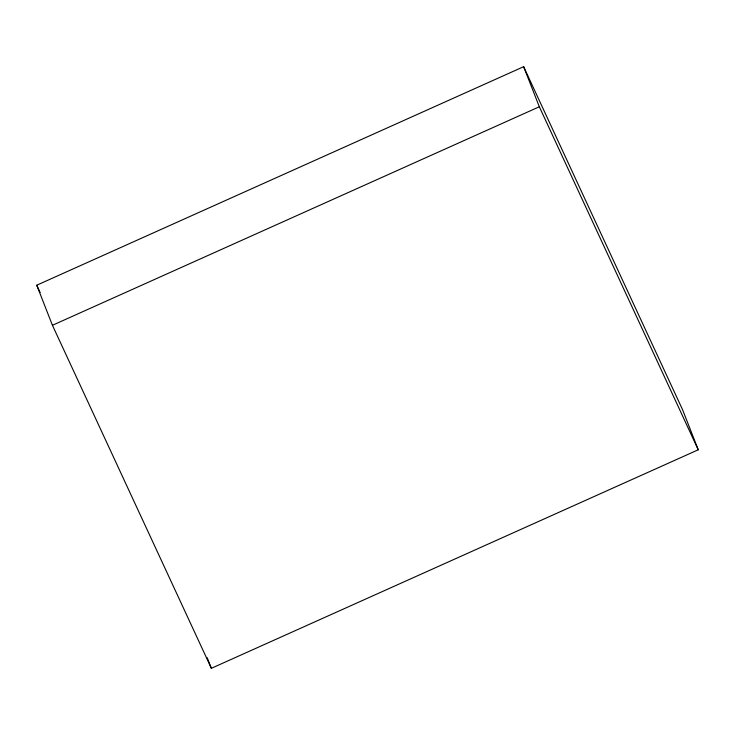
<?xml version="1.0" encoding="UTF-8"?>
<svg xmlns="http://www.w3.org/2000/svg" width="735" height="735" viewBox="0 0 735 735"><rect width="100%" height="100%" fill="white"/><g stroke="black" fill="none" stroke-linecap="round" stroke-linejoin="round"><path stroke-width="1.1" d="M36.75 285.217L523.642 66.692L682.567 409.707L698.25 449.783L211.358 668.308L52.433 325.293L36.75 285.217L40.122 292.493M52.433 325.293L539.325 106.768L523.642 66.692M539.325 106.768L698.25 449.783M207.233 657.761L211.358 668.308"/></g></svg>
